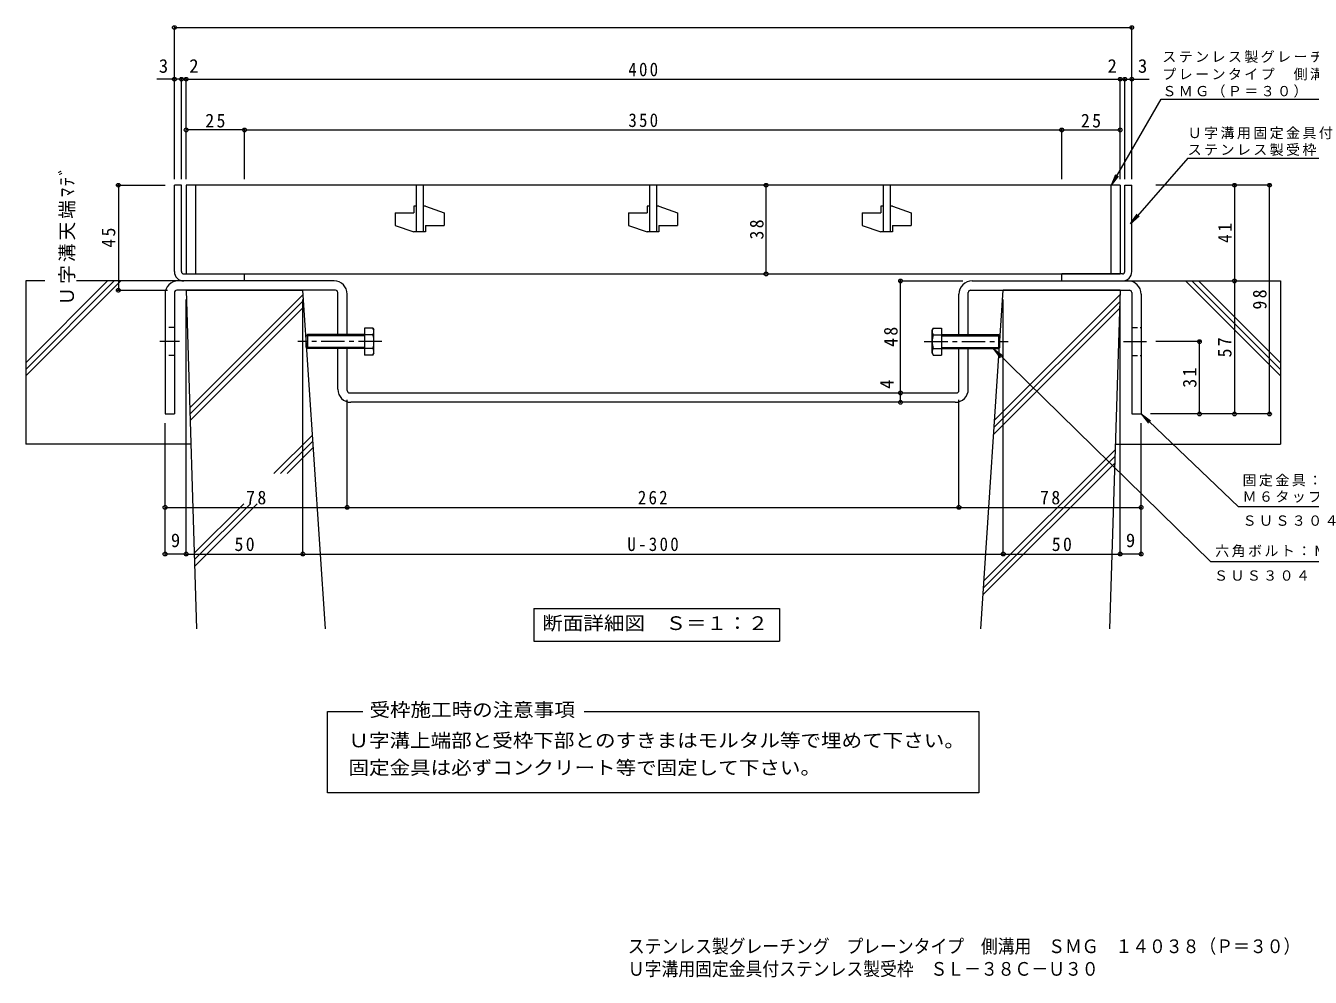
# Model space of a CAD drawing. Units: millimetres, scale not verified. Extents: x -349 to 478, y -387 to 310.
# Drawn here: x -349 to 201, y -387 to 21 of the extents above; entities that cross this region are included whole.
import ezdxf
from ezdxf.enums import TextEntityAlignment as Align

# ---------------------------------------------------------------- set-up
doc = ezdxf.new("R2010")
doc.units = ezdxf.units.MM
doc.header["$LTSCALE"] = 2
doc.header["$PDMODE"] = 32
doc.header["$PDSIZE"] = 1.6
doc.linetypes.add('CHAIN1', pattern=[8, 5, -1, 1, -1])
doc.linetypes.add('DASHED1', pattern=[1.8, 1.2, -0.6])
doc.layers.add('D-0', color=2, linetype='Continuous')
for name, color, linetype, lineweight in [('D-1', 2, 'Continuous', 9), ('D-2', 3, 'Continuous', 9), ('D-4', 7, 'Continuous', 9), ('D-5', 7, 'Continuous', 9), ('D-6', 6, 'Continuous', 9), ('D-8', 3, 'Continuous', 9), ('D-A', 2, 'Continuous', 9)]:
    doc.layers.add(name, color=color, linetype=linetype, lineweight=lineweight)
doc.styles.add('ＭＳ ゴシック', font='')
doc.styles.get('ＭＳ ゴシック').set_extended_font_data('MS Gothic')

msp = doc.modelspace()

# ---------------------------------------------------------------- linework, layer by layer
at = {"layer": 'D-1'}
for p, q in [((-285.589, -84.655), (-285.589, -47.655)), ((-282.589, -47.655), (-285.589, -47.655)), ((-282.589, -84.655), (-282.589, -47.655)), ((121.411, -84.655), (121.411, -47.655)), ((121.411, -47.655), (124.411, -47.655)), ((124.411, -84.655), (124.411, -47.655)), ((-281.589, -85.655), (-255.589, -85.655)), ((-255.589, -88.655), (-255.589, -85.655)), ((120.411, -85.655), (94.411, -85.655)), ((94.411, -88.655), (94.411, -85.655)), ((-281.589, -88.655), (-282.589, -88.655)), ((-255.589, -88.655), (-281.589, -88.655)), ((94.411, -88.655), (120.411, -88.655)), ((120.411, -88.655), (121.411, -88.655))]:
    msp.add_line(p, q, dxfattribs=at)
for centre, radius, start, end in [((-281.589, -84.655), 4, 180, 270), ((-281.589, -84.655), 1, 180, 270), ((120.411, -84.655), 1, 270, 0), ((120.411, -84.655), 4, 270, 0)]:
    msp.add_arc(centre, radius, start, end, dxfattribs=at)
at = {"layer": 'D-2'}
for p, q in [((119.411, -47.655), (-280.589, -47.655)), ((-276.589, -47.655), (-276.589, -85.655)), ((-182.089, -47.655), (-182.089, -67.655)), ((-179.09, -47.655), (-179.09, -67.655)), ((-82.089, -47.655), (-82.089, -67.655)), ((-79.09, -47.655), (-79.09, -67.655)), ((17.911, -47.655), (17.911, -67.655)), ((20.91, -47.655), (20.91, -67.655)), ((115.411, -47.655), (115.411, -85.655)), ((119.411, -47.655), (119.411, -85.655)), ((-191.09, -59.405), (-191.09, -64.905)), ((-191.09, -59.405), (-183.09, -59.405)), ((-183.09, -56.655), (-183.09, -59.405)), ((-182.089, -56.655), (-183.09, -56.655)), ((-178.089, -56.655), (-179.09, -56.655)), ((-178.089, -56.655), (-170.089, -59.405)), ((-170.089, -59.405), (-170.089, -64.905)), ((-91.09, -59.405), (-91.09, -64.905)), ((-91.09, -59.405), (-83.09, -59.405)), ((-83.09, -56.655), (-83.09, -59.405)), ((-82.089, -56.655), (-83.09, -56.655)), ((-78.089, -56.655), (-79.09, -56.655)), ((-78.089, -56.655), (-70.089, -59.405)), ((-70.089, -59.405), (-70.089, -64.905)), ((8.91, -59.405), (8.91, -64.905)), ((8.91, -59.405), (16.91, -59.405)), ((16.91, -56.655), (16.91, -59.405)), ((17.911, -56.655), (16.91, -56.655)), ((21.911, -56.655), (20.91, -56.655)), ((21.911, -56.655), (29.911, -59.405)), ((29.911, -59.405), (29.911, -64.905)), ((-191.09, -64.905), (-183.09, -67.655)), ((-178.089, -64.905), (-178.089, -67.655)), ((-178.089, -64.905), (-170.089, -64.905)), ((-91.09, -64.905), (-83.09, -67.655)), ((-78.089, -64.905), (-78.089, -67.655)), ((-78.089, -64.905), (-70.089, -64.905)), ((8.91, -64.905), (16.91, -67.655)), ((21.911, -64.905), (21.911, -67.655)), ((21.911, -64.905), (29.911, -64.905)), ((-178.089, -67.655), (-183.09, -67.655)), ((-78.089, -67.655), (-83.09, -67.655)), ((21.911, -67.655), (16.91, -67.655))]:
    msp.add_line(p, q, dxfattribs=at)
msp.add_lwpolyline([(-280.589, -47.655), (-280.589, -85.655), (119.411, -85.655)], dxfattribs=at)
at = {"layer": 'D-4'}
for p, q in [((-285.589, -45.064), (-285.589, 20.518)), ((-285.589, 19.918), (124.41, 19.918)), ((124.41, -45.064), (124.41, 20.518)), ((-281.589, -2.221), (-293.121, -2.221)), ((-282.589, -45.064), (-282.589, -1.621)), ((-280.589, -2.221), (-281.589, -2.221)), ((-280.589, -45.064), (-280.589, -1.621)), ((-280.589, -2.221), (119.411, -2.221)), ((119.411, -45.064), (119.411, -1.621)), ((119.411, -2.221), (120.411, -2.221)), ((120.411, -2.221), (131.943, -2.221)), ((121.411, -45.064), (121.411, -1.621)), ((-255.589, -23.972), (-280.589, -23.972)), ((-255.589, -45.064), (-255.589, -23.372)), ((-255.589, -23.972), (94.411, -23.972)), ((94.411, -45.064), (94.411, -23.372)), ((94.411, -23.972), (119.411, -23.972)), ((-310.189, -47.655), (-289.589, -47.655)), ((-309.589, -47.655), (-309.589, -92.656)), ((-32.203, -85.655), (-32.203, -47.655)), ((184.011, -47.655), (134.663, -47.655)), ((168.411, -47.655), (168.411, -88.655)), ((183.411, -145.655), (183.411, -47.655)), ((-310.189, -92.656), (-288.589, -92.656)), ((24.811, -88.655), (52.011, -88.655)), ((168.411, -88.655), (168.411, -145.655)), ((-280.589, -206.256), (-280.589, -96.656)), ((-230.589, -206.256), (-230.589, -96.656)), ((69.411, -206.256), (69.411, -96.655)), ((119.411, -206.256), (119.411, -96.655)), ((154.011, -114.656), (134.663, -114.656)), ((153.411, -145.655), (153.411, -114.656)), ((-211.589, -186.256), (-211.589, -139.656)), ((50.411, -186.256), (50.411, -139.656)), ((184.011, -145.655), (132.411, -145.655)), ((-289.589, -206.256), (-289.589, -149.656)), ((128.411, -206.256), (128.411, -149.655)), ((-289.589, -185.656), (-211.589, -185.656)), ((-211.589, -185.656), (50.411, -185.656)), ((50.411, -185.656), (128.411, -185.656)), ((-280.589, -205.656), (-289.589, -205.656)), ((-280.589, -205.656), (-230.589, -205.656)), ((-230.589, -205.656), (69.411, -205.656)), ((69.411, -205.656), (119.411, -205.656)), ((128.411, -205.656), (119.411, -205.656))]:
    msp.add_line(p, q, dxfattribs=at)
msp.add_lwpolyline([(25.411, -140.656), (25.411, -136.656), (25.411, -88.655)], dxfattribs=at)
for p in [(-285.589, 19.918), (124.41, 19.918), (-285.589, -2.221), (-282.589, -2.221), (-280.589, -2.221), (119.411, -2.221), (121.411, -2.221), (124.41, -2.221), (-280.589, -23.972), (-255.589, -23.972), (94.411, -23.972), (119.411, -23.972), (-309.589, -47.655), (-32.203, -47.655), (168.411, -47.655), (183.411, -47.655), (-32.203, -85.655), (25.411, -88.655), (168.411, -88.655), (-309.589, -92.656), (153.411, -114.656), (25.411, -136.656), (25.411, -140.656), (153.411, -145.655), (168.411, -145.655), (183.411, -145.655), (-289.589, -185.656), (-211.589, -185.656), (50.411, -185.656), (128.411, -185.656), (-289.589, -205.656), (-280.589, -205.656), (-230.589, -205.656), (69.411, -205.656), (119.411, -205.656), (128.411, -205.656)]:
    msp.add_point(p, dxfattribs=at)
at = {"layer": 'D-5'}
for p, q in [((115.75, -47.655), (137.036, -10.788)), ((137.036, -10.788), (223.347, -10.788)), ((148.367, -36.045), (123.902, -64.154)), ((148.367, -36.045), (273.653, -36.045)), ((115.75, -47.655), (117.664, -43.036)), ((115.75, -47.655), (118.794, -43.689)), ((123.902, -64.154), (126.664, -59.986)), ((123.902, -64.154), (127.649, -60.843)), ((65.034, -117.656), (68.117, -121.592)), ((128.411, -145.655), (131.547, -149.55)), ((247.878, -185.398), (170.063, -185.398)), ((-131.659, -228.965), (-26.459, -228.965)), ((-131.659, -228.965), (-131.659, -242.965)), ((-26.459, -228.965), (-26.459, -242.965)), ((-131.659, -242.965), (-26.459, -242.965)), ((-220.047, -273.107), (-204.831, -273.107)), ((-220.047, -308.029), (-220.047, -273.107)), ((-110.117, -273.107), (58.869, -273.107)), ((58.869, -273.107), (58.869, -308.029)), ((58.869, -308.029), (-220.047, -308.029))]:
    msp.add_line(p, q, dxfattribs=at)
for points in [[(237.991, -209.01), (158.221, -209.01), (65.034, -117.656), (69.031, -120.66)], [(170.063, -185.398), (128.411, -145.655), (132.448, -148.605)]]:
    msp.add_lwpolyline(points, dxfattribs=at)
at = {"layer": 'D-6'}
for p, q in [((-349.269, -88.656), (-349.269, -158.656)), ((-349.269, -123.713), (-314.212, -88.656)), ((-349.269, -129.37), (-308.555, -88.656)), ((-349.269, -126.542), (-311.383, -88.656)), ((-341.096, -88.656), (-349.269, -88.656)), ((-281.589, -88.656), (-327.499, -88.656)), ((-280.589, -92.655), (-230.589, -92.655)), ((-280.589, -92.655), (-276.058, -237.655)), ((-220.923, -237.655), (-230.589, -92.655)), ((59.744, -237.655), (69.411, -92.655)), ((119.411, -92.655), (69.411, -92.655)), ((119.411, -92.655), (114.879, -237.655)), ((188.091, -129.37), (147.376, -88.655)), ((188.091, -126.541), (150.205, -88.655)), ((188.091, -123.713), (153.033, -88.655)), ((-279.017, -142.983), (-230.47, -94.438)), ((-278.931, -145.726), (-230.294, -97.089)), ((65.502, -151.294), (119.258, -97.537)), ((65.704, -148.263), (119.349, -94.618)), ((-278.845, -148.469), (-230.117, -99.741)), ((65.299, -154.324), (119.167, -100.457)), ((-278.527, -158.656), (-349.269, -158.656)), ((-242.945, -171.205), (-226.452, -154.712)), ((-240.116, -171.205), (-226.275, -157.364)), ((117.348, -158.655), (188.091, -158.655)), ((-237.288, -171.205), (-226.099, -160.016)), ((60.909, -220.18), (117.184, -163.905)), ((61.111, -217.149), (117.275, -160.985)), ((60.707, -223.21), (117.093, -166.824)), ((-277.068, -205.329), (-255.852, -184.112)), ((-276.983, -208.071), (-253.024, -184.112)), ((-276.897, -210.814), (-250.196, -184.112))]:
    msp.add_line(p, q, dxfattribs=at)
msp.add_lwpolyline([(120.411, -88.655), (188.091, -88.655), (188.091, -158.655)], dxfattribs=at)
at = {"layer": 'D-8'}
for p, q in [((-216.589, -92.656), (-284.589, -92.656)), ((-217.189, -88.656), (-283.989, -88.656)), ((55.411, -92.655), (123.411, -92.655)), ((56.011, -88.655), (122.811, -88.655)), ((-289.589, -94.256), (-289.589, -145.656)), ((-285.589, -93.656), (-285.589, -145.656)), ((-215.589, -111.656), (-215.589, -93.656)), ((-211.589, -111.656), (-211.589, -94.256)), ((50.411, -111.656), (50.411, -94.255)), ((54.411, -111.656), (54.411, -93.655)), ((124.411, -93.655), (124.411, -145.655)), ((128.411, -94.255), (128.411, -145.655)), ((-215.589, -135.056), (-215.589, -117.656)), ((-211.589, -135.656), (-211.589, -117.656)), ((50.411, -135.656), (50.411, -117.656)), ((54.411, -135.056), (54.411, -117.656)), ((-210.589, -136.656), (49.411, -136.656)), ((48.811, -140.656), (-209.989, -140.656)), ((-289.589, -145.656), (-285.589, -145.656)), ((124.411, -145.655), (128.411, -145.655))]:
    msp.add_line(p, q, dxfattribs=at)
at = {"layer": 'D-8', "linetype": 'DASHED1'}
for p, q in [((-285.589, -108.656), (-289.589, -108.656)), ((124.411, -108.656), (128.411, -108.656)), ((-211.589, -111.656), (-215.589, -111.656)), ((50.411, -111.656), (54.411, -111.656)), ((-285.589, -120.656), (-289.589, -120.656)), ((-211.589, -117.656), (-215.589, -117.656)), ((50.411, -117.656), (54.411, -117.656)), ((124.411, -120.656), (128.411, -120.656))]:
    msp.add_line(p, q, dxfattribs=at)
at = {"layer": 'D-8', "linetype": 'CHAIN1'}
for p, q in [((-283.44, -114.656), (-291.842, -114.656)), ((120.83, -114.656), (130.663, -114.656))]:
    msp.add_line(p, q, dxfattribs=at)
at = {"layer": 'D-8'}
for centre, radius, start, end in [((-283.989, -94.256), 5.6, 90, 180), ((-284.589, -93.656), 1, 90, 180), ((-217.189, -94.256), 5.6, 359.99998, 89.99998), ((-216.589, -93.656), 1, 0, 90), ((56.011, -94.255), 5.6, 90.00008, 180.00008), ((55.411, -93.655), 1, 90.00008, 180.00008), ((122.811, -94.255), 5.6, 0.00008, 90.00008), ((123.411, -93.655), 1, 0.00008, 90.00008), ((-209.989, -135.056), 5.6, 180, 270), ((-210.589, -135.656), 1, 180, 270), ((48.811, -135.056), 5.6, 270, 0.00008), ((49.411, -135.656), 1, 270, 0.00008)]:
    msp.add_arc(centre, radius, start, end, dxfattribs=at)
at = {"layer": 'D-A'}
for p, q in [((-204.123, -108.882), (-204.123, -120.429)), ((-200.569, -108.882), (-204.123, -108.882)), ((-200.569, -108.882), (-200.123, -109.656)), ((-200.123, -119.656), (-200.123, -109.656)), ((39.391, -108.882), (38.944, -109.656)), ((38.944, -119.656), (38.944, -109.656)), ((39.391, -108.882), (42.944, -108.882)), ((42.944, -108.882), (42.944, -120.429)), ((-229.123, -112.197), (-228.581, -111.656)), ((-229.123, -117.114), (-229.123, -112.197)), ((-204.123, -112.197), (-229.123, -112.197)), ((-228.581, -111.656), (-228.581, -117.656)), ((-204.123, -111.656), (-228.581, -111.656)), ((-200.569, -111.769), (-204.123, -111.769)), ((39.391, -111.769), (42.944, -111.769)), ((42.944, -111.656), (67.403, -111.656)), ((42.944, -112.197), (67.944, -112.197)), ((67.403, -111.656), (67.403, -117.656)), ((67.944, -112.197), (67.403, -111.656)), ((67.944, -117.114), (67.944, -112.197)), ((-229.123, -117.114), (-228.581, -117.656)), ((-204.123, -117.114), (-229.123, -117.114)), ((-204.123, -117.656), (-228.581, -117.656)), ((-200.569, -117.543), (-204.123, -117.543)), ((-200.569, -120.429), (-204.123, -120.429)), ((-200.123, -119.656), (-200.569, -120.429)), ((38.944, -119.656), (39.391, -120.429)), ((39.391, -117.542), (42.944, -117.542)), ((39.391, -120.429), (42.944, -120.429)), ((42.944, -117.114), (67.944, -117.114)), ((42.944, -117.656), (67.403, -117.656)), ((67.944, -117.114), (67.403, -117.656))]:
    msp.add_line(p, q, dxfattribs=at)
at = {"layer": 'D-A', "linetype": 'CHAIN1'}
for p, q in [((-196.762, -114.656), (-232.656, -114.656)), ((35.583, -114.656), (71.477, -114.656))]:
    msp.add_line(p, q, dxfattribs=at)
at = {"layer": 'D-A'}
for centre, radius, start, end in [((-203.52, -110.586), 3.408, 4.38434, 30.00008), ((42.342, -110.586), 3.408, 150, 175.61575), ((-202.969, -110.236), 2.848, 327.42453, 358.19139), ((-209.676, -114.656), 9.553, 342.41212, 17.58804), ((41.79, -110.236), 2.848, 181.80869, 212.57555), ((48.497, -114.656), 9.553, 162.41203, 197.58795), ((-202.969, -119.076), 2.848, 1.80878, 32.57564), ((-203.52, -118.725), 3.408, 330.00009, 355.61583), ((41.79, -119.076), 2.848, 147.42445, 178.19131), ((42.342, -118.725), 3.408, 184.38426, 210)]:
    msp.add_arc(centre, radius, start, end, dxfattribs=at)

# ---------------------------------------------------------------- texts
at = {"layer": 'D-0', "style": 'ＭＳ ゴシック', "width": 0.9}
msp.add_text('Ｕ字溝用固定金具付ステンレス製受枠\u3000ＳＬ－３８Ｃ－Ｕ３０', height=5.865, dxfattribs=at).set_placement((-91.381, -388.097), align=Align.BOTTOM_LEFT)
at = {"layer": 'D-4', "color": 2, "style": 'ＭＳ ゴシック'}
for s, p in [('3', (-292.249, -1.221)), ('2', (-279.221, -1.221)), ('2', (114.043, -1.221)), ('3', (127.071, -1.221)), ('9', (-287.089, -204.456)), ('9', (121.911, -204.456))]:
    msp.add_text(s, height=5.865, dxfattribs=at).set_placement(p, align=Align.BOTTOM_LEFT)
msp.add_text('4', height=5.865, rotation=90, dxfattribs=at).set_placement((24.211, -134.882), align=Align.BOTTOM_LEFT)
at = {"layer": 'D-4', "color": 2, "char_height": 5.865, "attachment_point": 7, "style": 'ＭＳ ゴシック'}
for s, insert in [('\\T1.27;\\W0.9;400', (-91.154, -1.027)), ('\\T1.27;\\W0.95;25', (-272.339, -22.972)), ('\\T1.27;\\W0.9;350', (-91.154, -22.787)), ('\\T1.27;\\W0.95;25', (102.661, -22.972)), ('\\T1.27;\\W0.95;78', (-254.839, -184.456)), ('\\T1.27;\\W0.9;262', (-87.089, -184.456)), ('\\T1.27;\\W0.95;78', (85.161, -184.456)), ('\\T1.27;\\W0.95;50', (-259.839, -204.456)), ('\\T1.28;\\W0.9;U-300', (-91.589, -204.456)), ('\\T1.27;\\W0.95;50', (90.161, -204.456))]:
    msp.add_mtext(s, dxfattribs=dict(at, insert=insert))
at = {"layer": 'D-4', "color": 2, "char_height": 5.865, "attachment_point": 7, "rotation": 90, "style": 'ＭＳ ゴシック'}
for s, insert in [('\\T1.16;Ｕ字溝天端ﾏﾃﾞ', (-327.971, -99.156)), ('\\T1.27;\\W0.95;38', (-33.203, -70.905)), ('\\T1.27;\\W0.95;41', (167.211, -72.405)), ('\\T1.27;\\W0.95;45', (-310.789, -74.406)), ('\\T1.27;\\W0.95;98', (182.211, -100.905)), ('\\T1.27;\\W0.95;48', (24.211, -116.906)), ('\\T1.27;\\W0.95;57', (167.211, -121.405)), ('\\T1.27;\\W0.95;31', (152.211, -134.405))]:
    msp.add_mtext(s, dxfattribs=dict(at, insert=insert))
at = {"layer": 'D-5', "color": 2, "style": 'ＭＳ ゴシック'}
for s, width, p in [('断面詳細図\u3000Ｓ＝１：２', 1.1, (-128.059, -239.965)), ('受枠施工時の注意事項', 1.1, (-202.054, -277.077)), ('Ｕ字溝上端部と受枠下部とのすきまはモルタル等で埋めて下さい。', 1.1, (-211.054, -290.217)), ('固定金具は必ずコンクリート等で固定して下さい。', 1.1, (-211.054, -301.877)), ('ステンレス製グレーチング\u3000プレーンタイプ\u3000側溝用\u3000ＳＭＧ\u3000１４０３８（Ｐ＝３０）', 0.9, (-91.381, -378.405))]:
    msp.add_text(s, height=5.865, dxfattribs=dict(at, width=width)).set_placement(p, align=Align.BOTTOM_LEFT)
at = {"layer": 'D-5', "char_height": 4.399, "attachment_point": 7, "style": 'ＭＳ ゴシック'}
for s, insert in [('\\T1.17;ステンレス製グレーチング', (137.517, 4.737)), ('\\T1.17;プレーンタイプ\u3000側溝用', (137.517, -2.756)), ('\\T1.17;ＳＭＧ（Ｐ＝３０）', (137.517, -10.084)), ('\\T1.17;Ｕ字溝用固定金具付', (148.371, -27.943)), ('\\T1.17;ステンレス製受枠ＳＬ－３８Ｃ－Ｕ３０', (148.371, -35.093)), ('\\T1.17;固定金具：ＦＢ４×３２', (171.878, -176.731)), ('\\T1.17;Ｍ６タップ加工付', (171.878, -183.731)), ('\\T1.17;ＳＵＳ３０４', (171.878, -193.619)), ('\\T1.17;六角ボルト：Ｍ６×２５', (160.169, -207.01)), ('\\T1.17;ＳＵＳ３０４', (159.648, -217.142))]:
    msp.add_mtext(s, dxfattribs=dict(at, insert=insert))

doc.saveas('drawing.dxf')
